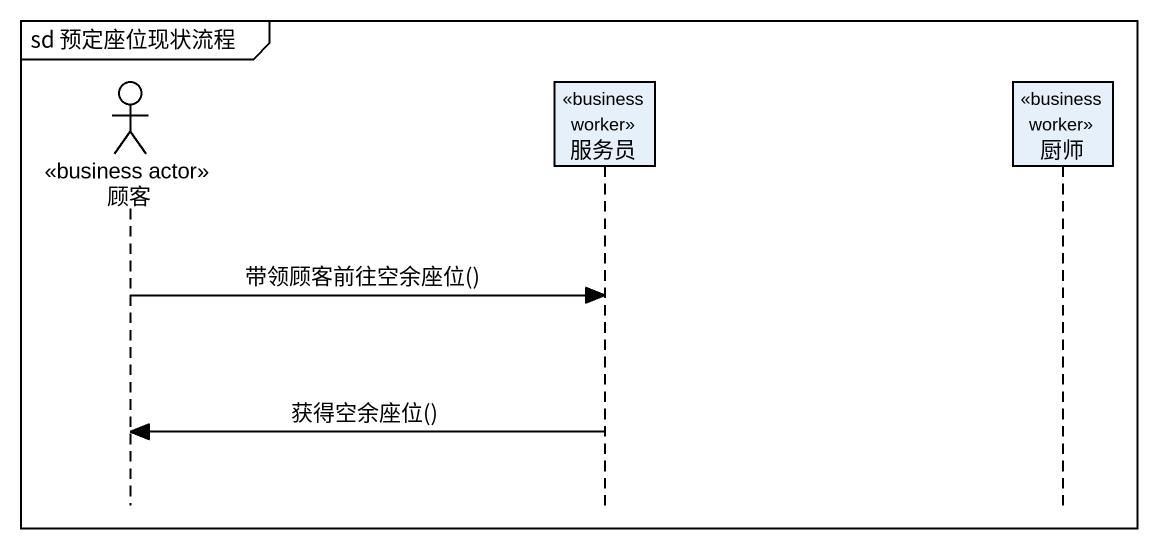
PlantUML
@startuml
mainframe sd 预定座位现状流程
hide footbox
actor 顾客 <<business actor>>
participant 服务员 <<business worker>>
participant 厨师 <<business worker>>

顾客 -> 服务员 : 带领顾客前往空余座位()
服务员 -> 顾客 : 获得空余座位()
@enduml
